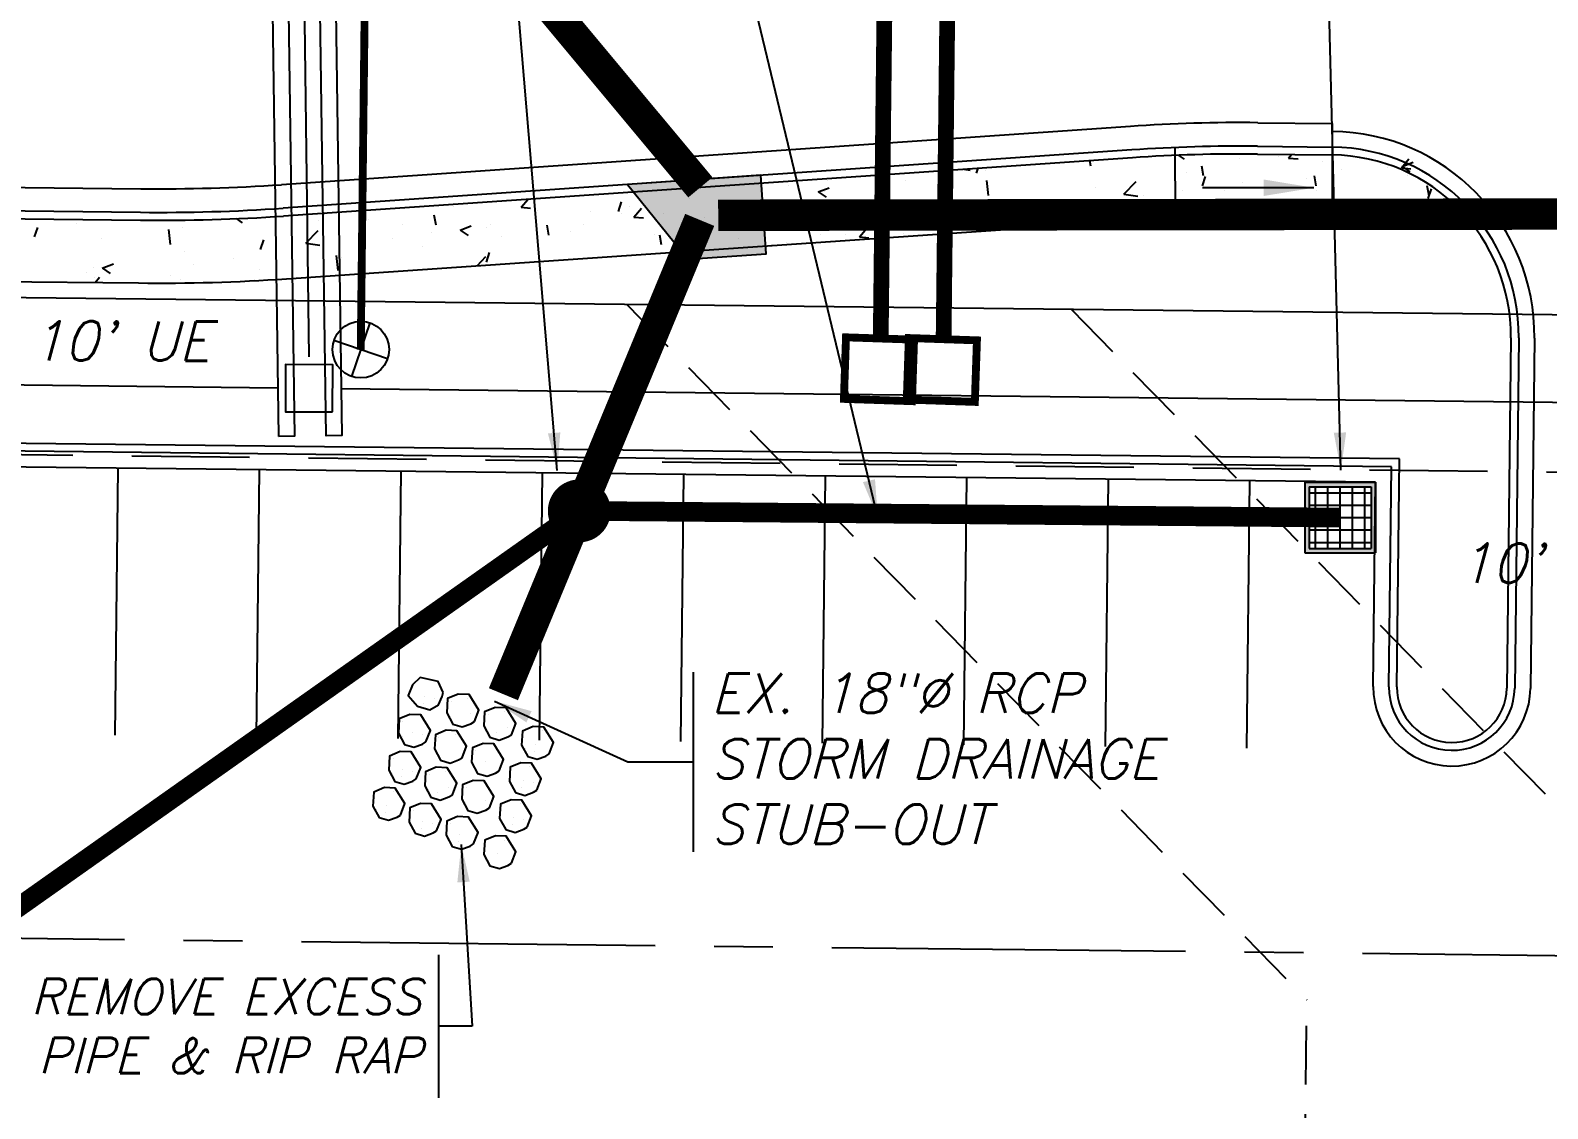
# Model space of a CAD drawing. Header units: feet. Extents: x 2168824 to 2169426, y 1509567 to 1510102.
# Drawn here: x 2169104 to 2169200.5, y 1509832.8 to 1509901.4 of the extents above; entities that cross this region are included whole.
import ezdxf

# ---------------------------------------------------------------- set-up
doc = ezdxf.new("R2010")
doc.units = ezdxf.units.FT
doc.header["$LTSCALE"] = 30
doc.header["$MEASUREMENT"] = 0
for name, pattern in [('CENTER2', [1.125, 0.75, -0.125, 0.125, -0.125]), ('HIDDEN', [0.375, 0.25, -0.125]), ('HIDDEN2', [0.1875, 0.125, -0.0625])]:
    doc.linetypes.add(name, pattern=pattern)
for name, color, linetype in [('1_DRLINE', 1, 'MA_DRAINAGE_LINE'), ('1_DRSTRUCTURE', 11, 'Continuous'), ('1_DRTXT', 1, 'Continuous'), ('2_EASELINE_UTILITY', 6, 'HIDDEN2'), ('3_STRIPE', 252, 'Continuous'), ('4_BNDLINE', 3, 'Continuous'), ('4_CENTERLINE', 9, 'CENTER2'), ('4_CURB', 6, 'Continuous'), ('4_EASELINE', 6, 'HIDDEN'), ('6_EX_DRAINAGE', 252, 'MA_EX_DRAINAGE_LINE'), ('6_EX_DRAINAGE_TXT', 9, 'Continuous'), ('6_EX_SEWER', 252, 'MA_EX_SEWER_LINE'), ('6_EX_UT_POWER_UG', 9, 'MA_EX_UGE_LINE'), ('6_EX_WATER', 252, 'MA_EX_WATER_LINE'), ('6_EX_WATER_FIRE_LINE', 252, 'Continuous'), ('7_EX_CONC_HATCH', 252, 'Continuous'), ('7_EX_CURB', 9, 'Continuous')]:
    doc.layers.add(name, color=color, linetype=linetype)
doc.styles.add('ROMANS', font='romans.shx', dxfattribs={"oblique": 15})
doc.styles.add('ROMANS15', font='romans.shx', dxfattribs={"oblique": 14.99997778074544})
doc.linetypes.add('MA_DRAINAGE_LINE', pattern='A,0.4,-0.2,["SD",ROMANS,S=0.1,R=0,X=-0.1,Y=-0.05],-0.2', length=0.8)
doc.linetypes.add('MA_EX_DRAINAGE_LINE', pattern='A,0.3,-0.2,["EX SD",ROMANS,S=0.1,R=0,X=-0.05,Y=-0.05],-0.5', length=1)
doc.linetypes.add('MA_EX_SEWER_LINE', pattern='A,0.3,-0.2,["EX SS",ROMANS,S=0.1,R=0,X=-0.05,Y=-0.05],-0.5', length=1)
doc.linetypes.add('MA_EX_UGE_LINE', pattern='A,0.3,-0.1,["EX UGE",ROMANS,S=0.1,R=0,X=-0.05,Y=-0.05],-0.6', length=1)
doc.linetypes.add('MA_EX_WATER_LINE', pattern='A,0.3,-0.2,["EX W",ROMANS,S=0.1,R=0,X=-0.05,Y=-0.05],-0.5', length=1)
doc.dimstyles.new('1_SCALE', dxfattribs={"dimscale": 30, "dimtxt": 0.08, "dimasz": 0.08, "dimexe": 0.05, "dimexo": 0.05, "dimgap": 0.02, "dimtad": 1, "dimdec": 0, "dimzin": 0, "dimdsep": 46, "dimtxsty": 'ROMANS15', "dimcen": 0.09, "dimclrd": 256, "dimclre": 256, "dimclrt": 256, "dimaunit": 1, "dimazin": 0, "dimtfac": 1, "dimtdec": 0, "dimtmove": 2, "dimatfit": 0, "dimfxl": 0, "dimtolj": 1, "dimtzin": 0, "dimlwd": -1, "dimlwe": -1, "dimarcsym": 0})

# ---------------------------------------------------------------- blocks, each defined once
blk = doc.blocks.new('CATCH_BASIN')
at = {"layer": '1_DRSTRUCTURE', "linetype": 'Continuous'}
for p, q in [((-2.250000000000682, 2.249999999999545), (-2.250000000000682, -2.250000000000455)), ((-2.250000000000682, 2.249999999999545), (2.249999999999318, 2.250000000000455)), ((-1.968749999999545, 1.968749999999545), (1.968749999999318, 1.968750000000455)), ((-1.968749999999545, 1.968749999999545), (-1.968750000000682, -1.968750000000455)), ((-1.575000000000273, -1.968750000000682), (-1.574999999999136, 1.968749999999318)), ((-0.7875000000005912, -1.968750000000682), (-0.7874999999992269, 1.968749999999318)), ((-6.821210263296962e-13, -1.968750000000682), (4.547473508864641e-13, 1.968749999999318)), ((0.7874999999989996, -1.968750000000682), (0.7875000000001364, 1.968749999999318)), ((1.574999999998909, -1.968749999999545), (1.575000000000045, 1.968750000000455)), ((1.968749999999318, 1.968750000000455), (1.968749999999318, -1.968749999999545)), ((2.249999999999318, 2.250000000000455), (2.249999999999318, -2.249999999999545)), ((-1.968749999999545, 1.574999999999136), (1.968749999999318, 1.574999999999818)), ((-1.968749999999773, 0.7874999999992269), (1.968749999999318, 0.7875000000001364)), ((-1.968749999999773, -4.547473508864641e-13), (1.968749999999318, 4.547473508864641e-13)), ((-1.968749999999773, -0.7875000000003638), (1.968749999999318, -0.7874999999994543)), ((-1.968749999999773, -1.575000000000045), (1.968749999999318, -1.574999999999363)), ((-2.250000000000682, -2.250000000000455), (2.249999999999318, -2.249999999999545)), ((-1.968750000000682, -1.968750000000455), (1.968749999999318, -1.968749999999545))]:
    blk.add_line(p, q, dxfattribs=at)
at = {"layer": '1_DRSTRUCTURE'}
for points in [[(-2.250000000000682, 2.249999999999545), (-1.968749999999545, 1.968749999999545), (2.249999999999318, 2.250000000000455), (1.968749999999318, 1.968750000000455)], [(-1.968749999843567, 1.968750000000227), (-2.249999999843567, 2.250000000000227), (-1.968749999843794, -1.968749999999773), (-2.249999999843794, -2.249999999999773)], [(1.968749999999318, 1.968750000000455), (2.249999999999318, 2.250000000000455), (1.968750000000227, -1.968749999999545), (2.250000000000227, -2.249999999999545)], [(1.968749999999318, -1.968749999999545), (2.249999999999318, -2.249999999999545), (-1.968750000000682, -1.968750000000455), (-2.250000000000682, -2.250000000000455)], [(-1.968750000000682, -1.968750000000455), (-2.250000000000682, -2.250000000000455), (-2.250000000000682, -2.250000000000455), (-1.968750000000682, -1.968750000000455)], [(2.249999999999318, -2.249999999999545), (1.968749999999318, -1.968749999999545), (1.968749999999318, -1.968749999999545), (2.249999999999318, -2.249999999999545)]]:
    blk.add_solid(points, dxfattribs=at)
blk = doc.blocks.new('SD_JUNCTION_BOX')
at = {"layer": '1_DRSTRUCTURE', "const_width": 2, "flags": 128}
blk.add_lwpolyline([(-1, 0, 1), (1, 0, 1)], format="xyb", close=True, dxfattribs=at)

msp = doc.modelspace()

# ---------------------------------------------------------------- hatches: boundary and pattern name
at = {"layer": '6_EX_DRAINAGE'}
msp.add_hatch(color=256, dxfattribs=at).paths.add_polyline_path([(2169145.780178222, 1509886.810235154), (2169150.768448187, 1509887.152525618), (2169150.426157723, 1509892.140795582), (2169141.946098784, 1509891.558901793)])

# ---------------------------------------------------------------- linework, layer by layer
at = {"layer": '1_DRLINE', "const_width": 1.25}
for points in [[(2168971.166288867, 1509752.270445106), (2169138.878046839, 1509870.789487751)], [(2169138.878046839, 1509870.789487751), (2169187.286279932, 1509870.362246804)]]:
    msp.add_lwpolyline(points, dxfattribs=at)
at = {"layer": '1_DRTXT'}
msp.add_line((2169129.943815536, 1509833.450617591), (2169129.943815536, 1509842.554233387), dxfattribs=at)
at = {"layer": '2_EASELINE_UTILITY'}
for p, q in [((2169141.888350639, 1509883.940008413), (2169185.164900434, 1509839.676872033)), ((2169170.170793429, 1509883.62129337), (2169205.256989553, 1509847.735228252)), ((2169183.012239188, 1509648.671548405), (2169185.164900434, 1509839.676872033))]:
    msp.add_line(p, q, dxfattribs=at)
at = {"layer": '3_STRIPE'}
for p, q in [((2169109.349798216, 1509856.514798692), (2169109.54136011, 1509873.513802639)), ((2169118.349226813, 1509856.413384069), (2169118.540788589, 1509873.412377608)), ((2169127.34865541, 1509856.311969445), (2169127.540217069, 1509873.310952576)), ((2169136.348084007, 1509856.210554822), (2169136.539645549, 1509873.209527545)), ((2169145.347512605, 1509856.109140198), (2169145.539074029, 1509873.108102513)), ((2169154.346941202, 1509856.007725575), (2169154.538502509, 1509873.006677482)), ((2169163.346369799, 1509855.906310951), (2169163.537930989, 1509872.905252451)), ((2169172.345798397, 1509855.804896328), (2169172.537359469, 1509872.803827419)), ((2169181.345226994, 1509855.703481704), (2169181.536787949, 1509872.702402388))]:
    msp.add_line(p, q, dxfattribs=at)
at = {"layer": '4_BNDLINE'}
msp.add_line((2168975.528748197, 1509885.81471592), (2169308.989404151, 1509882.056945489), dxfattribs=at)
at = {"layer": '4_CENTERLINE'}
msp.add_line((2169211.196834142, 1509842.366223626), (2169061.206359478, 1509844.056640815), dxfattribs=at)
at = {"layer": '4_CURB'}
for p, q in [((2169186.774176268, 1509895.434951653), (2169186.782642711, 1509889.655450863)), ((2169176.776384537, 1509893.920182573), (2169176.782653441, 1509889.640801787)), ((2169198.140424184, 1509881.806008168), (2169197.889252369, 1509859.517281278)), ((2169198.640392439, 1509881.800374023), (2169198.389220624, 1509859.511647132)), ((2169199.64032895, 1509881.789105731), (2169199.389157135, 1509859.500378841)), ((2169191.053087116, 1509874.095247399), (2169082.060008858, 1509875.323617224)), ((2169190.547484721, 1509873.600913867), (2169082.554342961, 1509874.818014244)), ((2169189.536279932, 1509872.612246804), (2169083.543011167, 1509873.806808285)), ((2169190.389728639, 1509859.601802715), (2169190.547484721, 1509873.600913867)), ((2169190.889696895, 1509859.596168569), (2169191.053087116, 1509874.095247399)), ((2169189.389792128, 1509859.613071007), (2169189.536279932, 1509872.612246804))]:
    msp.add_line(p, q, dxfattribs=at)
for centre, radius, start, end in [((2169186.64115431, 1509881.93559352), 12.99999999977511, 359.3543607950528, 89.35436079505278), ((2169186.64115431, 1509881.93559352), 11.49999999977511, 359.3543607950528, 89.35436079505278), ((2169186.64115431, 1509881.93559352), 11.99999999977511, 359.3543607950528, 89.35436079505278), ((2169194.389479257, 1509859.556724872), 5.000000001453071, 179.3542945324764, 359.3542945324763), ((2169194.389479257, 1509859.556724872), 4.000000001453071, 179.3542945324764, 359.3542945324763), ((2169194.389479257, 1509859.556724872), 3.500000001453071, 179.3542945324764, 359.3542945324763)]:
    msp.add_arc(centre, radius, start, end, dxfattribs=at)
at = {"layer": '4_EASELINE'}
msp.add_line((2168975.416065281, 1509875.815350811), (2169405.366064116, 1509870.970241311), dxfattribs=at)
at = {"layer": '6_EX_DRAINAGE', "const_width": 2}
for points in [[(2169115.504277863, 1509928.663281807), (2169146.581232995, 1509891.375784647)], [(2169147.714475894, 1509889.598219546), (2169312.147993902, 1509889.839099718)], [(2169134.051440776, 1509859.12628942), (2169146.540322367, 1509889.304907906)]]:
    msp.add_lwpolyline(points, dxfattribs=at)
at = {"layer": '6_EX_DRAINAGE', "linetype": 'Continuous'}
msp.add_lwpolyline([(2169145.780178222, 1509886.810235154), (2169150.768448187, 1509887.152525618), (2169150.426157723, 1509892.140795582), (2169141.946098784, 1509891.558901793)], close=True, dxfattribs=at)
at = {"layer": '6_EX_DRAINAGE', "linetype": 'Continuous', "flags": 128}
for points in [[(2169130.216669299, 1509859.226822584), (2169129.899878831, 1509859.936386559), (2169128.763938294, 1509860.193464418), (2169128.259701739, 1509859.723208147), (2169127.985960708, 1509859.040977274), (2169128.590686849, 1509858.37324737), (2169129.374523403, 1509858.142356345), (2169129.920188473, 1509858.444112202), (2169130.159524478, 1509858.974318853)], [(2169132.203364266, 1509857.386852052), (2169132.485912257, 1509858.110733166), (2169131.87101993, 1509859.09985265), (2169131.182124272, 1509859.128457499), (2169130.504246087, 1509858.844108624), (2169130.453719308, 1509857.944662141), (2169130.83993552, 1509857.224559755), (2169131.437993615, 1509857.048112934), (2169131.983496806, 1509857.250170067)], [(2169129.123724598, 1509856.092281515), (2169129.40627259, 1509856.816162629), (2169128.791380262, 1509857.805282114), (2169128.102484604, 1509857.833886963), (2169127.42460642, 1509857.549538088), (2169127.37407964, 1509856.650091605), (2169127.760295852, 1509855.929989218), (2169128.358353947, 1509855.753542398), (2169128.903857138, 1509855.955599531)], [(2169134.556725995, 1509856.547397514), (2169134.839273987, 1509857.271278628), (2169134.224381659, 1509858.260398112), (2169133.535486002, 1509858.289002961), (2169132.857607817, 1509858.004654086), (2169132.807081038, 1509857.105207603), (2169133.193297249, 1509856.385105217), (2169133.791355344, 1509856.208658397), (2169134.336858536, 1509856.410715529)], [(2169131.421225267, 1509855.088674224), (2169131.703773259, 1509855.812555338), (2169131.088880931, 1509856.801674822), (2169130.399985273, 1509856.830279671), (2169129.722107089, 1509856.545930796), (2169129.67158031, 1509855.646484313), (2169130.057796522, 1509854.926381927), (2169130.655854616, 1509854.749935107), (2169131.201357807, 1509854.951992239)], [(2169136.962558926, 1509855.323620137), (2169137.245106918, 1509856.047501251), (2169136.630214591, 1509857.036620735), (2169135.941318932, 1509857.065225585), (2169135.263440748, 1509856.780876709), (2169135.212913969, 1509855.881430226), (2169135.599130181, 1509855.16132784), (2169136.197188275, 1509854.98488102), (2169136.742691467, 1509855.186938152)], [(2169133.774586997, 1509854.249219686), (2169134.057134989, 1509854.9731008), (2169133.442242661, 1509855.962220285), (2169132.753347003, 1509855.990825134), (2169132.075468819, 1509855.706476258), (2169132.02494204, 1509854.807029776), (2169132.411158251, 1509854.086927389), (2169133.009216346, 1509853.910480569), (2169133.554719537, 1509854.112537701)], [(2169128.505790366, 1509853.738083062), (2169128.788338359, 1509854.461964176), (2169128.173446031, 1509855.45108366), (2169127.484550373, 1509855.479688509), (2169126.806672188, 1509855.195339634), (2169126.756145409, 1509854.295893151), (2169127.142361621, 1509853.575790765), (2169127.740419716, 1509853.399343945), (2169128.285922907, 1509853.601401077)], [(2169130.803291036, 1509852.73447577), (2169131.085839028, 1509853.458356884), (2169130.4709467, 1509854.447476369), (2169129.782051042, 1509854.476081218), (2169129.104172858, 1509854.191732342), (2169129.053646078, 1509853.29228586), (2169129.43986229, 1509852.572183474), (2169130.037920385, 1509852.395736653), (2169130.583423576, 1509852.597793785)], [(2169136.180419928, 1509853.025442309), (2169136.46296792, 1509853.749323423), (2169135.848075592, 1509854.738442908), (2169135.159179934, 1509854.767047757), (2169134.48130175, 1509854.482698882), (2169134.43077497, 1509853.583252399), (2169134.816991182, 1509852.863150012), (2169135.415049277, 1509852.686703192), (2169135.960552468, 1509852.888760325)], [(2169127.504252921, 1509851.44146069), (2169127.786800913, 1509852.165341804), (2169127.171908585, 1509853.154461288), (2169126.483012928, 1509853.183066137), (2169125.805134743, 1509852.898717262), (2169125.754607964, 1509851.999270779), (2169126.140824175, 1509851.279168393), (2169126.738882271, 1509851.102721572), (2169127.284385462, 1509851.304778705)], [(2169133.156652765, 1509851.895021233), (2169133.439200757, 1509852.618902347), (2169132.82430843, 1509853.608021831), (2169132.135412772, 1509853.63662668), (2169131.457534587, 1509853.352277805), (2169131.407007808, 1509852.452831322), (2169131.79322402, 1509851.732728936), (2169132.391282115, 1509851.556282115), (2169132.936785306, 1509851.758339248)], [(2169129.801753591, 1509850.437853398), (2169130.084301583, 1509851.161734512), (2169129.469409255, 1509852.150853997), (2169128.780513597, 1509852.179458846), (2169128.102635412, 1509851.89510997), (2169128.052108633, 1509850.995663487), (2169128.438324845, 1509850.275561101), (2169129.03638294, 1509850.099114281), (2169129.581886131, 1509850.301171413)], [(2169135.562485697, 1509850.671243856), (2169135.845033688, 1509851.39512497), (2169135.230141361, 1509852.384244454), (2169134.541245703, 1509852.412849303), (2169133.863367518, 1509852.128500428), (2169133.812840739, 1509851.229053945), (2169134.199056951, 1509850.508951559), (2169134.797115046, 1509850.332504739), (2169135.342618237, 1509850.534561871)], [(2169132.15511532, 1509849.598398861), (2169132.437663312, 1509850.322279975), (2169131.822770984, 1509851.311399459), (2169131.133875327, 1509851.340004308), (2169130.455997142, 1509851.055655433), (2169130.405470363, 1509850.15620895), (2169130.791686574, 1509849.436106564), (2169131.38974467, 1509849.259659743), (2169131.935247861, 1509849.461716876)], [(2169134.560948251, 1509848.374621483), (2169134.843496243, 1509849.098502598), (2169134.228603915, 1509850.087622082), (2169133.539708258, 1509850.116226931), (2169132.861830073, 1509849.831878056), (2169132.811303294, 1509848.932431573), (2169133.197519505, 1509848.212329187), (2169133.795577601, 1509848.035882366), (2169134.341080792, 1509848.237939499)]]:
    msp.add_lwpolyline(points, close=True, dxfattribs=at)
at = {"layer": '6_EX_DRAINAGE', "linetype": 'Continuous', "const_width": 0.009374999999999998, "flags": 128}
for points in [[(2169128.43782131, 1509859.67310147, 1), (2169128.428467332, 1509859.672474008, 1)], [(2169129.469596901, 1509859.865501536, 1), (2169129.460242922, 1509859.864874074, 1)], [(2169128.400782205, 1509858.737921943, 1), (2169128.391428227, 1509858.737294482, 1)], [(2169129.039887629, 1509859.009566615, 1), (2169129.03053365, 1509859.008939153, 1)], [(2169129.670970552, 1509858.87591812, 1), (2169129.661616574, 1509858.875290658, 1)], [(2169131.76709757, 1509858.861894244, 1), (2169131.757743592, 1509858.861266782, 1)], [(2169128.953194887, 1509858.55206659, 1), (2169128.943840908, 1509858.551439128, 1)], [(2169130.698282875, 1509857.734314651, 1), (2169130.688928896, 1509857.73368719, 1)], [(2169130.73532198, 1509858.669494178, 1), (2169130.725968001, 1509858.668866717, 1)], [(2169131.337388298, 1509858.005959323, 1), (2169131.328034319, 1509858.005331862, 1)], [(2169131.968471222, 1509857.872310828, 1), (2169131.959117243, 1509857.871683367, 1)], [(2169133.08868371, 1509857.830039641, 1), (2169133.079329731, 1509857.829412179, 1)], [(2169134.1204593, 1509858.022439707, 1), (2169134.111105321, 1509858.021812245, 1)], [(2169127.655682312, 1509857.374923642, 1), (2169127.646328334, 1509857.37429618, 1)], [(2169128.687457902, 1509857.567323708, 1), (2169128.678103924, 1509857.566696246, 1)], [(2169131.250695556, 1509857.548459298, 1), (2169131.241341578, 1509857.547831837, 1)], [(2169133.051644604, 1509856.894860114, 1), (2169133.042290626, 1509856.894232653, 1)], [(2169133.690750028, 1509857.166504786, 1), (2169133.681396049, 1509857.165877324, 1)], [(2169134.321832951, 1509857.03285629, 1), (2169134.312478973, 1509857.032228829, 1)], [(2169136.526292231, 1509856.79866233, 1), (2169136.516938252, 1509856.798034868, 1)], [(2169127.618643207, 1509856.439744115, 1), (2169127.609289228, 1509856.439116654, 1)], [(2169128.171055888, 1509856.253888762, 1), (2169128.16170191, 1509856.253261301, 1)], [(2169128.25774863, 1509856.711388787, 1), (2169128.248394651, 1509856.710761326, 1)], [(2169128.888831554, 1509856.577740292, 1), (2169128.879477575, 1509856.57711283, 1)], [(2169129.953182981, 1509856.371316351, 1), (2169129.943829003, 1509856.370688889, 1)], [(2169130.984958572, 1509856.563716416, 1), (2169130.975604593, 1509856.563088955, 1)], [(2169133.604057286, 1509856.709004761, 1), (2169133.594703307, 1509856.708377299, 1)], [(2169135.49451664, 1509856.606262264, 1), (2169135.485162662, 1509856.605634802, 1)], [(2169136.096582958, 1509855.942727409, 1), (2169136.08722898, 1509855.942099947, 1)], [(2169136.727665882, 1509855.809078914, 1), (2169136.718311904, 1509855.808451452, 1)], [(2169127.037748081, 1509855.020725189, 1), (2169127.028394103, 1509855.020097727, 1)], [(2169128.069523671, 1509855.213125254, 1), (2169128.060169693, 1509855.212497793, 1)], [(2169129.916143876, 1509855.436136824, 1), (2169129.906789898, 1509855.435509362, 1)], [(2169130.468556558, 1509855.250281471, 1), (2169130.459202579, 1509855.249654009, 1)], [(2169130.555249299, 1509855.707781496, 1), (2169130.545895321, 1509855.707154034, 1)], [(2169131.186332223, 1509855.574133, 1), (2169131.176978245, 1509855.573505539, 1)], [(2169132.306544711, 1509855.531861813, 1), (2169132.297190733, 1509855.531234351, 1)], [(2169132.908611029, 1509854.868326958, 1), (2169132.89925705, 1509854.867699496, 1)], [(2169133.338320301, 1509855.724261879, 1), (2169133.328966323, 1509855.723634417, 1)], [(2169135.457477536, 1509855.671082737, 1), (2169135.448123557, 1509855.670455276, 1)], [(2169136.009890217, 1509855.485227384, 1), (2169136.000536238, 1509855.484599922, 1)], [(2169127.000708976, 1509854.085545662, 1), (2169126.991354997, 1509854.0849182, 1)], [(2169127.553121657, 1509853.899690309, 1), (2169127.543767679, 1509853.899062847, 1)], [(2169127.639814399, 1509854.357190334, 1), (2169127.63046042, 1509854.356562872, 1)], [(2169128.270897323, 1509854.223541838, 1), (2169128.261543344, 1509854.222914377, 1)], [(2169129.33524875, 1509854.017117897, 1), (2169129.325894772, 1509854.016490435, 1)], [(2169130.36702434, 1509854.209517963, 1), (2169130.357670362, 1509854.208890501, 1)], [(2169132.269505606, 1509854.596682286, 1), (2169132.260151627, 1509854.596054825, 1)], [(2169132.821918287, 1509854.410826933, 1), (2169132.812564309, 1509854.410199471, 1)], [(2169133.539693953, 1509854.734678463, 1), (2169133.530339974, 1509854.734051001, 1)], [(2169134.712377642, 1509854.308084436, 1), (2169134.703023664, 1509854.307456974, 1)], [(2169135.744153232, 1509854.500484502, 1), (2169135.734799254, 1509854.49985704, 1)], [(2169127.067986226, 1509852.916502882, 1), (2169127.058632248, 1509852.91587542, 1)], [(2169129.298209645, 1509853.08193837, 1), (2169129.288855666, 1509853.081310909, 1)], [(2169129.850622326, 1509852.896083017, 1), (2169129.841268348, 1509852.895455555, 1)], [(2169129.937315068, 1509853.353583042, 1), (2169129.927961089, 1509853.35295558, 1)], [(2169130.568397992, 1509853.219934547, 1), (2169130.559044013, 1509853.219307085, 1)], [(2169131.68861048, 1509853.177663359, 1), (2169131.679256502, 1509853.177035898, 1)], [(2169132.72038607, 1509853.370063425, 1), (2169132.711032092, 1509853.369435963, 1)], [(2169134.675338537, 1509853.372904909, 1), (2169134.665984558, 1509853.372277448, 1)], [(2169135.227751218, 1509853.187049556, 1), (2169135.21839724, 1509853.186422094, 1)], [(2169135.31444396, 1509853.644549581, 1), (2169135.305089981, 1509853.64392212, 1)], [(2169135.945526884, 1509853.510901086, 1), (2169135.936172905, 1509853.510273624, 1)], [(2169126.036210636, 1509852.724102816, 1), (2169126.026856657, 1509852.723475354, 1)], [(2169126.638276954, 1509852.060567961, 1), (2169126.628922975, 1509852.0599405, 1)], [(2169127.269359877, 1509851.926919466, 1), (2169127.260005899, 1509851.926292005, 1)], [(2169131.651571375, 1509852.242483833, 1), (2169131.642217396, 1509852.241856371, 1)], [(2169132.203984056, 1509852.056628479, 1), (2169132.194630078, 1509852.056001018, 1)], [(2169132.290676798, 1509852.514128504, 1), (2169132.281322819, 1509852.513501043, 1)], [(2169132.921759722, 1509852.380480009, 1), (2169132.912405743, 1509852.379852548, 1)], [(2169134.094443411, 1509851.953885983, 1), (2169134.085089433, 1509851.953258521, 1)], [(2169135.126219001, 1509852.146286048, 1), (2169135.116865023, 1509852.145658587, 1)], [(2169125.99917153, 1509851.78892329, 1), (2169125.989817552, 1509851.788295828, 1)], [(2169126.551584212, 1509851.603067937, 1), (2169126.542230234, 1509851.602440475, 1)], [(2169128.333711305, 1509851.720495525, 1), (2169128.324357327, 1509851.719868063, 1)], [(2169128.935777623, 1509851.05696067, 1), (2169128.926423644, 1509851.056333208, 1)], [(2169129.365486895, 1509851.912895591, 1), (2169129.356132917, 1509851.912268129, 1)], [(2169131.718848625, 1509851.073441053, 1), (2169131.709494647, 1509851.072813591, 1)], [(2169134.057404306, 1509851.018706456, 1), (2169134.048050327, 1509851.018078994, 1)], [(2169134.696509729, 1509851.290351128, 1), (2169134.68715575, 1509851.289723666, 1)], [(2169135.327592653, 1509851.156702632, 1), (2169135.318238674, 1509851.156075171, 1)], [(2169128.2966722, 1509850.785315998, 1), (2169128.287318221, 1509850.784688537, 1)], [(2169128.849084881, 1509850.599460645, 1), (2169128.839730903, 1509850.598833183, 1)], [(2169129.566860547, 1509850.923312175, 1), (2169129.557506568, 1509850.922684713, 1)], [(2169130.687073035, 1509850.881040987, 1), (2169130.677719056, 1509850.880413525, 1)], [(2169131.289139353, 1509850.217506132, 1), (2169131.279785374, 1509850.216878671, 1)], [(2169131.920222276, 1509850.083857637, 1), (2169131.910868298, 1509850.083230176, 1)], [(2169134.609816987, 1509850.832851103, 1), (2169134.600463009, 1509850.832223641, 1)], [(2169130.650033929, 1509849.94586146, 1), (2169130.640679951, 1509849.945233999, 1)], [(2169131.202446611, 1509849.760006107, 1), (2169131.193092633, 1509849.759378646, 1)], [(2169133.092905966, 1509849.65726361, 1), (2169133.083551988, 1509849.656636148, 1)], [(2169134.124681556, 1509849.849663676, 1), (2169134.115327578, 1509849.849036214, 1)], [(2169133.05586686, 1509848.722084084, 1), (2169133.046512882, 1509848.721456622, 1)], [(2169133.608279542, 1509848.536228731, 1), (2169133.598925564, 1509848.535601269, 1)], [(2169133.694972284, 1509848.993728755, 1), (2169133.685618305, 1509848.993101294, 1)], [(2169134.326055207, 1509848.86008026, 1), (2169134.316701229, 1509848.859452799, 1)]]:
    msp.add_lwpolyline(points, format="xyb", close=True, dxfattribs=at)
at = {"layer": '6_EX_DRAINAGE_TXT'}
msp.add_line((2169146.11752921, 1509860.535029701), (2169146.11752921, 1509849.094997337), dxfattribs=at)
at = {"layer": '6_EX_SEWER'}
for p, q in [((2169125.553033383, 1509882.75570491), (2169124.397731228, 1509879.346118875)), ((2169126.680175323, 1509880.473260816), (2169123.270589288, 1509881.628562969))]:
    msp.add_line(p, q, dxfattribs=at)
at = {"layer": '6_EX_SEWER', "ltscale": 0.65, "const_width": 0.5}
msp.add_lwpolyline([(2169124.975382305, 1509881.050911892), (2169125.300812396, 1509909.126735154)], dxfattribs=at)
at = {"layer": '6_EX_SEWER'}
msp.add_circle((2169124.975382305, 1509881.050911892), 1.8, dxfattribs=at)
at = {"layer": '6_EX_UT_POWER_UG'}
for p, q in [((2169121.69919338, 1509880.593528878), (2169121.057292158, 1509930.862052449)), ((2168975.466064481, 1509880.252227913), (2169119.687710695, 1509878.626993187)), ((2169123.687516069, 1509878.581919353), (2169306.926758417, 1509876.516995067))]:
    msp.add_line(p, q, dxfattribs=at)
at = {"layer": '6_EX_UT_POWER_UG', "linetype": 'Continuous'}
for points in [[(2169119.766053332, 1509875.526974435), (2169118.919466706, 1509935.521001564), (2169119.919367157, 1509935.535111341), (2169120.765953784, 1509875.541084213)], [(2169122.919068514, 1509935.577440673), (2169123.76565514, 1509875.583413544), (2169122.765754689, 1509875.569303767), (2169121.919168062, 1509935.563330896)]]:
    msp.add_lwpolyline(points, close=True, dxfattribs=at)
at = {"layer": '6_EX_UT_POWER_UG'}
msp.add_lwpolyline([(2169123.178791979, 1509877.084855627), (2169123.196257106, 1509880.084804788), (2169120.196307945, 1509880.102269914), (2169120.178842818, 1509877.102320754)], close=True, dxfattribs=at)
at = {"layer": '6_EX_WATER'}
msp.add_lwpolyline([(2169162.586724658, 1509928.80656959, 1, 1, 0), (2169162.056022523, 1509881.712611793, 1, 1, 0)], format="xyseb", dxfattribs=at)
at = {"layer": '6_EX_WATER', "const_width": 0.5}
for points in [[(2169155.846169865, 1509881.83234517), (2169160.176270291, 1509881.686068872), (2169160.043985014, 1509877.770133467), (2169155.713884588, 1509877.916409765)], [(2169159.845915908, 1509881.787272005), (2169164.176016334, 1509881.640995706), (2169164.043731057, 1509877.725060302), (2169159.713630631, 1509877.8713366)]]:
    msp.add_lwpolyline(points, close=True, dxfattribs=at)
at = {"layer": '6_EX_WATER_FIRE_LINE', "ltscale": 0.5, "const_width": 1, "flags": 128}
msp.add_lwpolyline([(2169158.586978615, 1509928.851642756), (2169158.05627648, 1509881.757684959)], dxfattribs=at)
at = {"layer": '7_EX_CONC_HATCH'}
for p, q in [((2169184.005344399, 1509893.233959529), (2169184.198247777, 1509893.463852823)), ((2169163.337339249, 1509892.525573136), (2169163.739752919, 1509892.463162574)), ((2169164.144716941, 1509892.270656572), (2169164.251294571, 1509892.588287904)), ((2169171.417900265, 1509892.727678188), (2169171.353712887, 1509893.07564927)), ((2169176.984560954, 1509893.418916663), (2169177.354738151, 1509893.169228991)), ((2169178.590501544, 1509892.100151205), (2169178.474875926, 1509892.726978054)), ((2169180.850850689, 1509893.239430475), (2169180.850850689, 1509893.239430475)), ((2169183.357386952, 1509893.348799403), (2169183.357386952, 1509893.348799403)), ((2169184.006051968, 1509893.234462159), (2169184.603768787, 1509893.182168714)), ((2169186.18907505, 1509893.013881758), (2169186.18907505, 1509893.013881758)), ((2169187.370143731, 1509892.506339064), (2169187.370143731, 1509892.506339064)), ((2169189.873542006, 1509892.8359177), (2169189.873542006, 1509892.8359177)), ((2169190.281043188, 1509892.65746325), (2169190.281043188, 1509892.65746325)), ((2169191.177946225, 1509892.60643818), (2169191.660036933, 1509893.180971512)), ((2169191.178653795, 1509892.606940811), (2169191.776370614, 1509892.554647366)), ((2169191.227690988, 1509892.704189024), (2169191.927876308, 1509892.972964986)), ((2169191.228609972, 1509892.703867373), (2169191.726032515, 1509892.368351631)), ((2169191.527299412, 1509892.78833304), (2169191.527299412, 1509892.78833304)), ((2169154.685573143, 1509891.801113216), (2169154.685573143, 1509891.801113216)), ((2169159.644038985, 1509891.798291902), (2169159.644038985, 1509891.798291902)), ((2169164.695104209, 1509892.43847788), (2169164.695104209, 1509892.43847788)), ((2169164.90679988, 1509890.866839001), (2169164.796318036, 1509891.8165371)), ((2169173.522829069, 1509890.945365935), (2169174.301714023, 1509891.757131436)), ((2169177.525525259, 1509892.34774958), (2169177.525525259, 1509892.34774958)), ((2169178.51601054, 1509891.469767972), (2169178.718773782, 1509892.074059499)), ((2169181.054639964, 1509891.67488722), (2169181.054639964, 1509891.67488722)), ((2169185.146675862, 1509891.953357322), (2169185.146675862, 1509891.953357322)), ((2169185.763102823, 1509891.472624222), (2169185.647477205, 1509892.099451071)), ((2169191.58539999, 1509892.154181052), (2169191.58539999, 1509892.154181052)), ((2169135.184644956, 1509890.10468764), (2169135.6200992, 1509890.6236418)), ((2169145.866671102, 1509890.640082737), (2169145.866671102, 1509890.640082737)), ((2169152.182174868, 1509891.471534581), (2169152.182174868, 1509891.471534581)), ((2169154.082878431, 1509891.0806322), (2169154.783063751, 1509891.349408162)), ((2169154.083797402, 1509891.080310547), (2169154.581219945, 1509890.744794805)), ((2169154.509671658, 1509891.094185972), (2169154.509671658, 1509891.094185972)), ((2169168.454172791, 1509890.279754839), (2169169.15435811, 1509890.548530801)), ((2169171.693663565, 1509891.346699757), (2169171.693663565, 1509891.346699757)), ((2169173.522795866, 1509890.945904945), (2169174.412163406, 1509890.807972434)), ((2169174.763922318, 1509890.84669853), (2169174.763922318, 1509890.84669853)), ((2169174.90174181, 1509890.563408307), (2169174.90174181, 1509890.563408307)), ((2169177.267320593, 1509891.176277166), (2169177.267320593, 1509891.176277166)), ((2169179.952807035, 1509891.203594286), (2169179.952807035, 1509891.203594286)), ((2169185.753538297, 1509891.153131228), (2169185.753538297, 1509891.153131228)), ((2169192.935704102, 1509890.845097241), (2169192.820078484, 1509891.47192409)), ((2169192.887304137, 1509890.668879371), (2169193.09006738, 1509891.273170899)), ((2169122.597198773, 1509889.59844466), (2169122.573231071, 1509889.728377795)), ((2169129.769800053, 1509888.970917678), (2169129.654174434, 1509889.597744526)), ((2169130.859484174, 1509890.159415419), (2169130.859484174, 1509890.159415419)), ((2169131.28350498, 1509890.305988843), (2169131.28350498, 1509890.305988843)), ((2169135.185352521, 1509890.105190257), (2169135.78306934, 1509890.052896811)), ((2169136.197708536, 1509889.933866702), (2169136.197708536, 1509889.933866702)), ((2169139.575953456, 1509889.811894047), (2169139.575953456, 1509889.811894047)), ((2169141.371197057, 1509889.846240206), (2169141.5739603, 1509890.450531733)), ((2169141.535932897, 1509889.708317985), (2169141.535932897, 1509889.708317985)), ((2169142.079351731, 1509890.141472682), (2169142.079351731, 1509890.141472682)), ((2169142.357246783, 1509889.47716629), (2169142.83933749, 1509890.051699623)), ((2169144.264737606, 1509889.704236958), (2169144.264737606, 1509889.704236958)), ((2169149.315802831, 1509890.344422937), (2169149.315802831, 1509890.344422937)), ((2169155.742490655, 1509889.045351606), (2169155.945253897, 1509889.649643133)), ((2169165.861801872, 1509890.345649933), (2169165.861801872, 1509890.345649933)), ((2169168.448418552, 1509890.015246686), (2169168.448418552, 1509890.015246686)), ((2169168.455091766, 1509890.279433187), (2169168.952514309, 1509889.943917445)), ((2169169.767374483, 1509889.859302378), (2169169.767374483, 1509889.859302378)), ((2169175.563440678, 1509889.347185083), (2169175.468727033, 1509890.161340291)), ((2169179.921676604, 1509890.152081405), (2169179.921676604, 1509890.152081405)), ((2169182.825951154, 1509889.47906327), (2169183.52565247, 1509889.74765344)), ((2169184.359890346, 1509889.461777298), (2169184.974124509, 1509890.101941292)), ((2169104.226383576, 1509888.22271244), (2169104.429146818, 1509888.827003967)), ((2169104.387984593, 1509888.777089564), (2169104.387984593, 1509888.777089564)), ((2169106.891382868, 1509889.106668199), (2169106.891382868, 1509889.106668199)), ((2169112.870536835, 1509887.746447531), (2169112.760054991, 1509888.69614563)), ((2169113.627733402, 1509888.845065609), (2169113.627733402, 1509888.845065609)), ((2169117.042788411, 1509889.386737323), (2169117.436407376, 1509889.121237978)), ((2169121.486567672, 1509887.824940501), (2169122.265452626, 1509888.636706002)), ((2169122.291514065, 1509889.267263833), (2169122.291514065, 1509889.267263833)), ((2169125.451643286, 1509889.304939019), (2169125.451643286, 1509889.304939019)), ((2169127.629738427, 1509889.041715116), (2169127.629738427, 1509889.041715116)), ((2169131.309360233, 1509888.656198015), (2169132.009545553, 1509888.924973977)), ((2169131.310279196, 1509888.655876361), (2169131.807701739, 1509888.320360619)), ((2169132.967962788, 1509888.816166399), (2169132.967962788, 1509888.816166399)), ((2169133.260449689, 1509888.980442203), (2169133.260449689, 1509888.980442203)), ((2169136.942401331, 1509888.343390695), (2169136.826775713, 1509888.970217544)), ((2169139.13037028, 1509889.000131029), (2169139.13037028, 1509889.000131029)), ((2169142.357954347, 1509889.477668909), (2169142.955671166, 1509889.425375463)), ((2169146.87415726, 1509889.482769267), (2169146.87415726, 1509889.482769267)), ((2169149.529848608, 1509888.84964494), (2169150.011939316, 1509889.424178273)), ((2169149.530556174, 1509888.850147561), (2169150.128272993, 1509888.797854115)), ((2169152.21238162, 1509889.25722055), (2169152.21238162, 1509889.25722055)), ((2169156.702450434, 1509888.22212359), (2169157.184541141, 1509888.796656923)), ((2169157.550605983, 1509889.031671832), (2169157.550605983, 1509889.031671832)), ((2169160.029940179, 1509889.34460011), (2169160.029940179, 1509889.34460011)), ((2169162.157700906, 1509889.187057996), (2169162.157700906, 1509889.187057996)), ((2169162.888830344, 1509888.806123115), (2169162.888830344, 1509888.806123115)), ((2169164.573505657, 1509889.109539342), (2169164.573505657, 1509889.109539342)), ((2169164.661099181, 1509889.516636631), (2169164.661099181, 1509889.516636631)), ((2169191.030166002, 1509889.390410635), (2169191.030166002, 1509889.390410635)), ((2169108.493366076, 1509888.14095968), (2169108.493366076, 1509888.14095968)), ((2169118.597677174, 1509887.42182384), (2169118.800440416, 1509888.026115367)), ((2169119.619781592, 1509888.303889196), (2169119.619781592, 1509888.303889196)), ((2169121.486534467, 1509887.825479497), (2169122.375902008, 1509887.687546985)), ((2169126.969732044, 1509888.152253513), (2169126.969732044, 1509888.152253513)), ((2169129.473130319, 1509888.481832148), (2169129.473130319, 1509888.481832148)), ((2169133.936501453, 1509888.250367993), (2169133.936501453, 1509888.250367993)), ((2169138.306187151, 1509888.590617681), (2169138.306187151, 1509888.590617681)), ((2169143.644411512, 1509888.365068964), (2169143.644411512, 1509888.365068964)), ((2169144.115002611, 1509887.715863714), (2169143.999376992, 1509888.342690562)), ((2169145.680654592, 1509887.855320654), (2169146.380839912, 1509888.124096616)), ((2169145.68157356, 1509887.854999001), (2169146.178996104, 1509887.519483259)), ((2169148.982635874, 1509888.139520246), (2169148.982635874, 1509888.139520246)), ((2169151.178130111, 1509887.681813374), (2169151.171978271, 1509887.71516358)), ((2169152.054877769, 1509887.856996097), (2169152.054877769, 1509887.856996097)), ((2169154.198078485, 1509888.343550286), (2169154.198078485, 1509888.343550286)), ((2169154.320860235, 1509887.913971529), (2169154.320860235, 1509887.913971529)), ((2169155.842197139, 1509888.355606152), (2169155.842197139, 1509888.355606152)), ((2169156.703158, 1509888.222626213), (2169157.300874819, 1509888.170332768)), ((2169159.522440431, 1509888.469353363), (2169159.522440431, 1509888.469353363)), ((2169113.787919899, 1509887.302839373), (2169113.787919899, 1509887.302839373)), ((2169116.866908906, 1509886.822191614), (2169116.866908906, 1509886.822191614)), ((2169120.654228277, 1509887.320801669), (2169120.654228277, 1509887.320801669)), ((2169123.542945832, 1509886.091250721), (2169123.432463988, 1509887.04094882)), ((2169123.751068901, 1509886.906076085), (2169123.751068901, 1509886.906076085)), ((2169128.885436227, 1509887.610182014), (2169128.885436227, 1509887.610182014)), ((2169132.371578113, 1509886.391325197), (2169132.937863112, 1509886.981515858)), ((2169132.968970772, 1509886.620935239), (2169133.171734014, 1509887.225226766)), ((2169107.517069895, 1509885.978521757), (2169107.517069895, 1509885.978521757)), ((2169107.956058206, 1509886.301789549), (2169107.956058206, 1509886.301789549)), ((2169108.535842034, 1509886.231763829), (2169109.236027354, 1509886.500539791)), ((2169108.536760991, 1509886.231442175), (2169109.034183534, 1509885.895926433)), ((2169112.855294256, 1509885.75297304), (2169112.855294256, 1509885.75297304)), ((2169114.363510631, 1509886.492612979), (2169114.363510631, 1509886.492612979)), ((2169118.557200074, 1509886.156313049), (2169118.557200074, 1509886.156313049)), ((2169108.048006865, 1509885.661161134), (2169108.048006865, 1509885.661161134)), ((2169108.073302513, 1509885.321133916), (2169108.363841698, 1509885.667385034)), ((2169113.506134849, 1509885.51612707), (2169113.506134849, 1509885.51612707)), ((2169118.193518619, 1509885.527424323), (2169118.193518619, 1509885.527424323))]:
    msp.add_line(p, q, dxfattribs=at)
at = {"layer": '7_EX_CURB'}
for p, q in [((2169182.037928572, 1509895.488324461), (2169186.774176268, 1509895.434951653)), ((2169173.936445505, 1509895.256013396), (2169119.927538916, 1509891.545012697)), ((2169174.039269419, 1509893.759541798), (2169120.03036283, 1509890.0485411)), ((2169182.015391989, 1509893.48845144), (2169186.77710632, 1509893.434791648)), ((2169182.021026135, 1509893.988419695), (2169186.776373808, 1509893.93483165)), ((2169174.073544057, 1509893.260717932), (2169120.064637467, 1509889.549717234)), ((2169086.743283709, 1509891.561883005), (2169110.987971393, 1509891.288669453)), ((2169086.726381272, 1509890.061978239), (2169110.971068956, 1509889.788764686)), ((2169086.720747126, 1509889.562009984), (2169110.96543481, 1509889.288796431)), ((2169120.246414878, 1509885.559307727), (2169174.336881539, 1509889.270945443)), ((2169181.950751254, 1509889.488925904), (2169196.092568758, 1509889.329561665)), ((2169076.057967822, 1509885.681914944), (2169110.838701536, 1509885.289970616))]:
    msp.add_line(p, q, dxfattribs=at)
for centre, radius, start, end in [((2169180.894196992, 1509793.994768616), 101.5, 89.3543607839617, 93.93066667336211), ((2169180.894196992, 1509793.994768616), 100, 89.3543607839617, 93.93066667336211), ((2169180.894196992, 1509793.994768616), 99.5, 89.3543607839617, 93.93066667336211), ((2169112.250020034, 1510003.281558661), 112, 269.3543607839617, 273.9306666733621), ((2169112.250020034, 1510003.281558661), 113.5, 269.3543607839617, 273.9306666733621), ((2169112.250020034, 1510003.281558661), 114, 269.3543607839617, 273.9306666733621), ((2169180.874629403, 1509793.994989123), 95.5, 89.3543607839617, 93.92542997072655), ((2169112.168359925, 1510003.282478889), 118, 269.3543607839617, 273.9254299707266)]:
    msp.add_arc(centre, radius, start, end, dxfattribs=at)

# ---------------------------------------------------------------- block references
at = {"layer": '1_DRSTRUCTURE'}
for name, p in [('SD_JUNCTION_BOX', (2169138.878046839, 1509870.789487751)), ('CATCH_BASIN', (2169187.286279932, 1509870.362246804))]:
    msp.add_blockref(name, p, dxfattribs=at)

# ---------------------------------------------------------------- texts
at = {"layer": '1_DRTXT', "insert": (2169128.853668661, 1509838.011197546), "char_height": 2.250010968748593, "attachment_point": 6, "style": 'ROMANS15'}
msp.add_mtext('REMOVE EXCESS \\PPIPE & RIP RAP', dxfattribs=at)
at = {"layer": '4_EASELINE', "style": 'ROMANS15', "oblique": 14.99997778074544}
for p in [(2169103.960558834, 1509880.359530061), (2169194.801312903, 1509866.219326691)]:
    msp.add_text("10' UE", height=2.5, rotation=359.9331434803569, dxfattribs=at).set_placement(p)
at = {"layer": '6_EX_DRAINAGE_TXT', "insert": (2169147.246007815, 1509855.017966056), "char_height": 2.500012187498437, "attachment_point": 4, "style": 'ROMANS15'}
msp.add_mtext('EX. 18"%%C RCP\\PSTORM DRAINAGE\\PSTUB-OUT', dxfattribs=at)

# ---------------------------------------------------------------- leaders
at = {"layer": '1_DRTXT'}
for points in [[(2169137.480728407, 1509873.360648637), (2169127.926345901, 1509986.303300521), (2169137.981743338, 1509986.303300521)], [(2169157.869288908, 1509870.379067538), (2169135.882858816, 1509961.95369211), (2169145.938256253, 1509961.95369211)], [(2169187.332727978, 1509873.372586696), (2169185.415563574, 1509948.006740896), (2169175.27631437, 1509948.006740896)], [(2169131.373219591, 1509849.571332746), (2169132.055419861, 1509838.011197546), (2169129.943815536, 1509838.011197546)]]:
    msp.add_leader(points, dimstyle='1_SCALE', dxfattribs=at)
at = {"layer": '4_CURB'}
msp.add_leader([(2169185.613587, 1509891.350248279), (2169178.521336375, 1509891.350248279)], dimstyle='1_SCALE', override={"dimscale": 40, "dimgap": 0.02, "dimtad": 0}, dxfattribs=at)
at = {"layer": '6_EX_DRAINAGE_TXT'}
msp.add_leader([(2169133.492082588, 1509858.684956389), (2169141.97008086, 1509854.830440755), (2169146.11752921, 1509854.830440755)], dimstyle='1_SCALE', dxfattribs=at)

doc.saveas('drawing.dxf')
